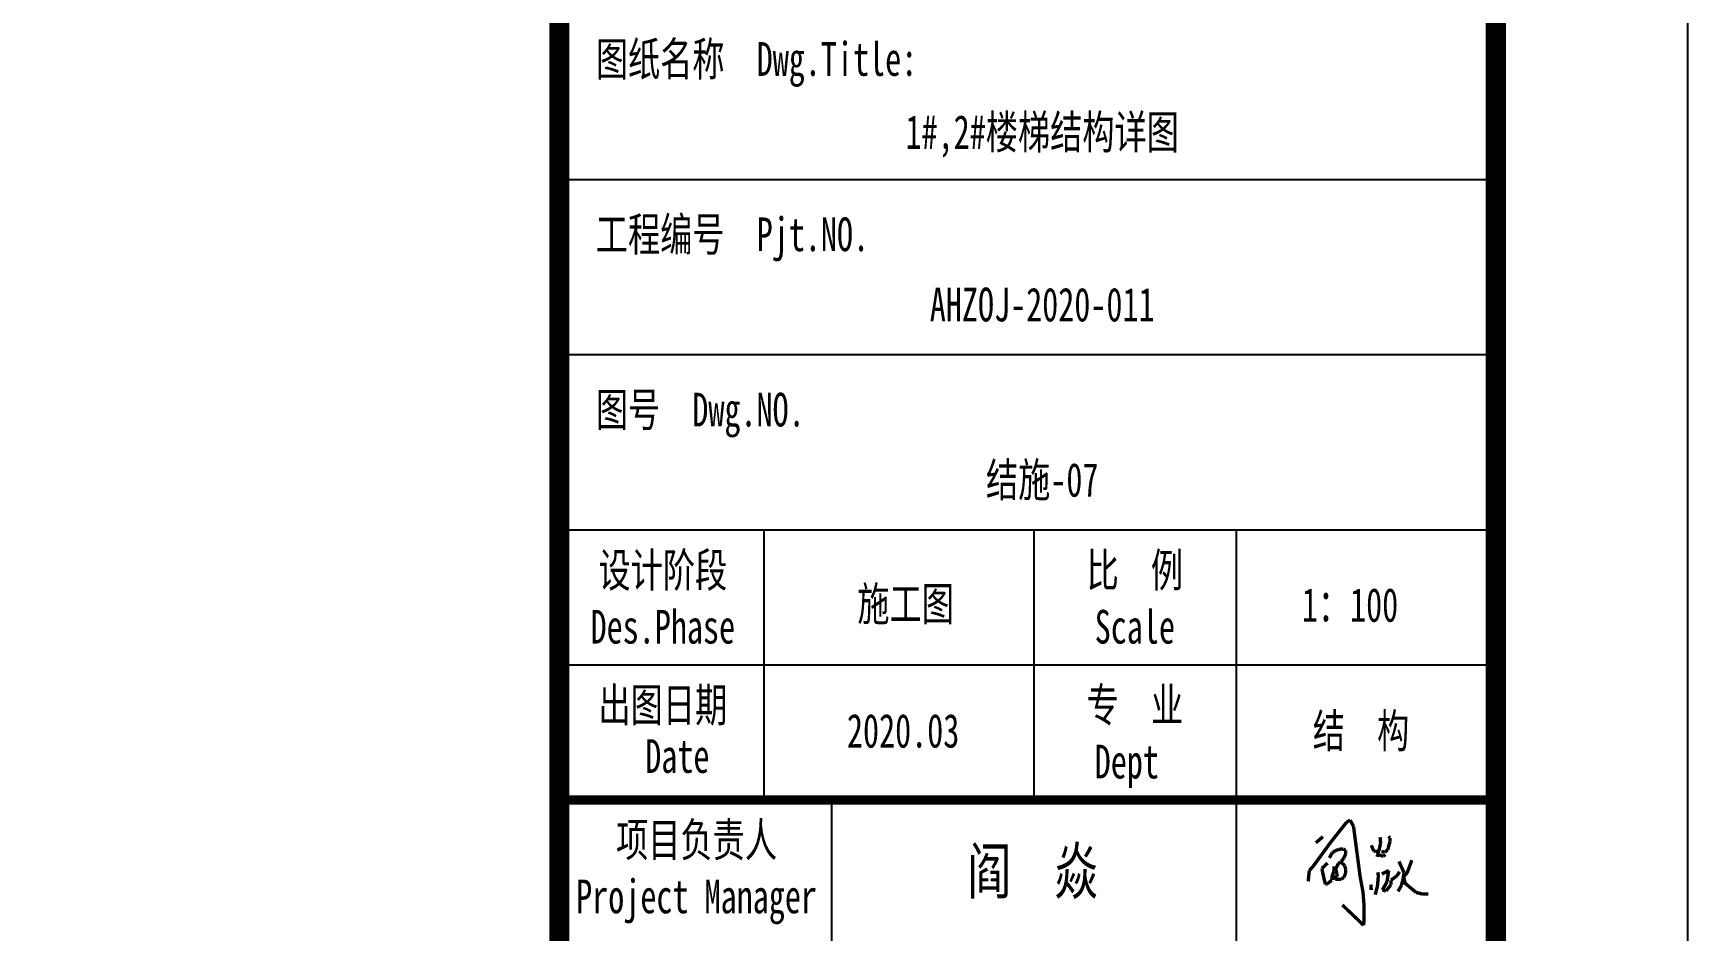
# Model space of a CAD drawing. Extents: x 180850 to 1399066, y 48356 to 327880.
# Drawn here: x 578070 to 582378, y 118081 to 120418 of the extents above; entities that cross this region are included whole.
import ezdxf
from ezdxf.enums import TextEntityAlignment as Align

# ---------------------------------------------------------------- set-up
doc = ezdxf.new("R2010")
doc.units = 0
doc.header["$LTSCALE"] = 1000
for name, color, linetype in [('PUB_TEXT', 7, 'Continuous'), ('PUB_TITLE', 4, 'Continuous'), ('填充', 251, 'Continuous')]:
    doc.layers.add(name, color=color, linetype=linetype)
doc.styles.add('_gyy_title_ST', font='', dxfattribs={"width": 0.8})
doc.styles.get('_gyy_title_ST').set_extended_font_data('SimSun')

# ---------------------------------------------------------------- blocks, each defined once
blk = doc.blocks.new('asdf')
at = {"color": 2, "lineweight": 25, "const_width": 25}
for points in [[(2531428, 1895348), (2531455, 1895365)], [(2531455, 1895365), (2531480, 1895318)], [(2531201, 1895196), (2531253, 1895242)], [(2531310, 1895199), (2531428, 1895348)], [(2531480, 1895318), (2531529, 1894945)], [(2531677, 1895238), (2531681, 1895194)], [(2531740, 1895244), (2531751, 1895233)], [(2531180, 1895021), (2531310, 1895199)], [(2531314, 1895109), (2531322, 1895121)], [(2531322, 1895121), (2531341, 1895136)], [(2531341, 1895136), (2531372, 1895148)], [(2531372, 1895148), (2531403, 1895151)], [(2531403, 1895151), (2531421, 1895140)], [(2531421, 1895140), (2531423, 1895114)], [(2531612, 1895178), (2531630, 1895135)], [(2531630, 1895135), (2531645, 1895132)], [(2531645, 1895132), (2531659, 1895133)], [(2531671, 1895149), (2531658, 1895106)], [(2531681, 1895194), (2531671, 1895149)], [(2531712, 1895127), (2531687, 1895132)], [(2531734, 1895144), (2531712, 1895127)], [(2531744, 1895184), (2531734, 1895144)], [(2531751, 1895205), (2531744, 1895184)], [(2531751, 1895233), (2531751, 1895205)], [(2531152, 1894991), (2531180, 1895021)], [(2531288, 1895046), (2531245, 1895006)], [(2531245, 1895006), (2531261, 1894932)], [(2531301, 1895084), (2531314, 1895109)], [(2531334, 1894984), (2531336, 1895022)], [(2531345, 1894996), (2531367, 1895042)], [(2531360, 1894945), (2531351, 1894996)], [(2531367, 1895042), (2531382, 1895054)], [(2531382, 1895054), (2531401, 1895042)], [(2531407, 1895082), (2531389, 1895056)], [(2531401, 1895042), (2531414, 1895027)], [(2531423, 1895114), (2531407, 1895082)], [(2531414, 1895027), (2531422, 1895000)], [(2531422, 1895000), (2531421, 1894971)], [(2531658, 1895106), (2531656, 1895092)], [(2531671, 1895106), (2531703, 1895096)], [(2531703, 1895096), (2531716, 1895110)], [(2531817, 1895058), (2531855, 1894974)], [(2531912, 1895067), (2531878, 1894974)], [(2531144, 1894910), (2531152, 1894991)], [(2531261, 1894932), (2531271, 1894889)], [(2531271, 1894889), (2531288, 1894893)], [(2531288, 1894893), (2531319, 1894920)], [(2531319, 1894920), (2531321, 1894951)], [(2531321, 1894951), (2531334, 1894984)], [(2531338, 1894938), (2531326, 1894956)], [(2531346, 1894925), (2531338, 1894938)], [(2531339, 1894936), (2531360, 1894945)], [(2531387, 1894925), (2531346, 1894925)], [(2531409, 1894940), (2531387, 1894925)], [(2531421, 1894971), (2531409, 1894940)], [(2531529, 1894945), (2531550, 1894833)], [(2531610, 1894887), (2531611, 1894847)], [(2531658, 1894880), (2531641, 1894811)], [(2531664, 1894948), (2531658, 1894880)], [(2531661, 1894978), (2531664, 1894948)], [(2531690, 1894965), (2531741, 1894991)], [(2531728, 1894906), (2531694, 1894847)], [(2531720, 1894839), (2531758, 1894885)], [(2531741, 1894991), (2531728, 1894906)], [(2531758, 1894919), (2531804, 1894953)], [(2531758, 1894885), (2531758, 1894919)], [(2531804, 1894953), (2531821, 1894982)], [(2531835, 1894880), (2531810, 1894836)], [(2531845, 1894919), (2531835, 1894880)], [(2531855, 1894974), (2531845, 1894919)], [(2531855, 1894949), (2531853, 1894942)], [(2531853, 1894942), (2531864, 1894888)], [(2531878, 1894974), (2531855, 1894949)], [(2531862, 1894897), (2531907, 1894859)], [(2531550, 1894833), (2531558, 1894732)], [(2531694, 1894847), (2531720, 1894839)], [(2531907, 1894859), (2531945, 1894828)], [(2531945, 1894828), (2531993, 1894816)], [(2531993, 1894816), (2532034, 1894816)], [(2531555, 1894585), (2531397, 1894735)], [(2531558, 1894626), (2531555, 1894585)], [(2531558, 1894732), (2531558, 1894626)]]:
    blk.add_lwpolyline(points, dxfattribs=at)

msp = doc.modelspace()

# ---------------------------------------------------------------- linework, layer by layer
at = {"layer": 'PUB_TITLE'}
for p, q in [((581903.52, 120036.72), (579445.89, 120036.72)), ((581903.52, 119580.3), (579445.89, 119580.3)), ((581903.52, 119123.89), (579445.89, 119123.89)), ((579972.52, 119123.89), (579972.52, 118421.71)), ((580674.7, 119123.89), (580674.7, 118421.71)), ((581201.34, 119123.89), (581201.34, 115964.07)), ((581903.52, 118772.8), (579445.89, 118772.8)), ((580148.07, 118421.71), (580148.07, 115964.07))]:
    msp.add_line(p, q, dxfattribs=at)
msp.add_lwpolyline([(552677.75, 113487.35), (582377.75, 113487.35), (582377.75, 134487.35), (552677.75, 134487.35)], close=True, dxfattribs=at)
for points, const_width in [([(553927.75, 113987.35), (581877.75, 113987.35), (581877.75, 133987.35), (553927.75, 133987.35)], 50), ([(579439.45, 133987.35), (581877.75, 133987.35), (581877.75, 113987.35), (579439.45, 113987.35)], 52.25)]:
    msp.add_lwpolyline(points, close=True, dxfattribs=dict(at, const_width=const_width))
at = {"layer": 'PUB_TITLE', "const_width": 24.58}
msp.add_lwpolyline([(579445.89, 118421.71), (581903.52, 118421.71)], dxfattribs=at)

# ---------------------------------------------------------------- block references
at = {"layer": '填充', "xscale": 0.351090680900652, "yscale": 0.351090680900652, "zscale": 0.351090680900652}
msp.add_blockref('asdf', (-307271.79, -547075.5), dxfattribs=at)

# ---------------------------------------------------------------- texts
at = {"layer": 'PUB_TEXT', "color": 3, "style": '_gyy_title_ST', "width": 0.7}
msp.add_text('阎  焱', height=118.543, dxfattribs=at).set_placement((580502.5, 118177.11))
at = {"layer": 'PUB_TITLE', "style": '_gyy_title_ST', "width": 0.7}
for s, p in [('图纸名称  Dwg.Title:', (579534.73, 120307.06)), ('工程编号  Pjt.NO.', (579534.73, 119850.64)), ('图号  Dwg.NO.', (579534.73, 119394.23))]:
    msp.add_text(s, height=87.7726, dxfattribs=at).set_placement(p)
at = {"layer": 'PUB_TITLE', "color": 6, "style": '_gyy_title_ST', "width": 0.7}
for s, p in [('1#,2#楼梯结构详图', (580696.81, 120116.99)), ('AHZOJ-2020-011', (580696.81, 119667.79))]:
    msp.add_text(s, height=87.7726, dxfattribs=at).set_placement(p, align=Align.CENTER)
at = {"layer": 'PUB_TITLE', "color": 7, "style": '_gyy_title_ST', "width": 0.7}
for s, p in [('结施-07', (580696.81, 119211.37)), ('施工图', (580341.29, 118888.5)), ('1：100', (581498.15, 118885.72)), ('2020.03', (580334.79, 118558.05)), ('结  构', (581526.85, 118558.05))]:
    msp.add_text(s, height=87.773, dxfattribs=at).set_placement(p, align=Align.CENTER)
at = {"layer": 'PUB_TITLE', "style": '_gyy_title_ST', "width": 0.7}
for s, height, p in [('设计阶段', 87.773, (579709.2, 118976.43)), ('比  例', 87.773, (580938.02, 118976.43)), ('Des.Phase', 87.773, (579709.2, 118828.98)), ('Scale', 87.773, (580938.02, 118828.98)), ('出图日期', 87.773, (579709.2, 118625.34)), ('专  业', 87.773, (580938.02, 118625.34)), ('Date', 87.773, (579746.97, 118492.27)), ('Dept ', 87.773, (580938.02, 118477.88)), ('项目负责人', 87.773, (579796.98, 118274.25)), ('Project Manager', 87.7726, (579796.98, 118126.79))]:
    msp.add_text(s, height=height, dxfattribs=at).set_placement(p, align=Align.CENTER)

doc.saveas('drawing.dxf')
